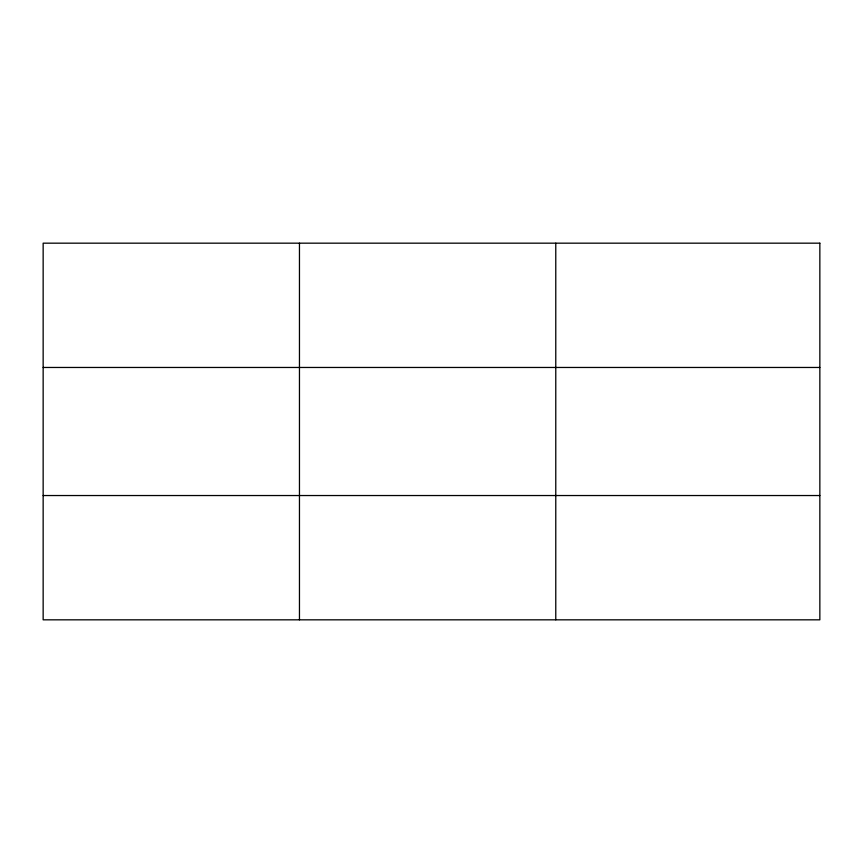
<?xml version="1.0" encoding="UTF-8"?>
<svg xmlns="http://www.w3.org/2000/svg" width="863" height="863" viewBox="0 0 863 863"><rect width="100%" height="100%" fill="white"/><g stroke="black" fill="none" stroke-linecap="round" stroke-linejoin="round"><path stroke-width="1.29" d="M299.461 619.828L299.461 243.172M555.772 619.828L555.772 243.172M43.15 367.465L819.85 367.465M43.15 495.535L819.85 495.535M819.85 243.172L819.85 619.828L43.15 619.828L43.15 243.172L819.85 243.172"/></g></svg>
